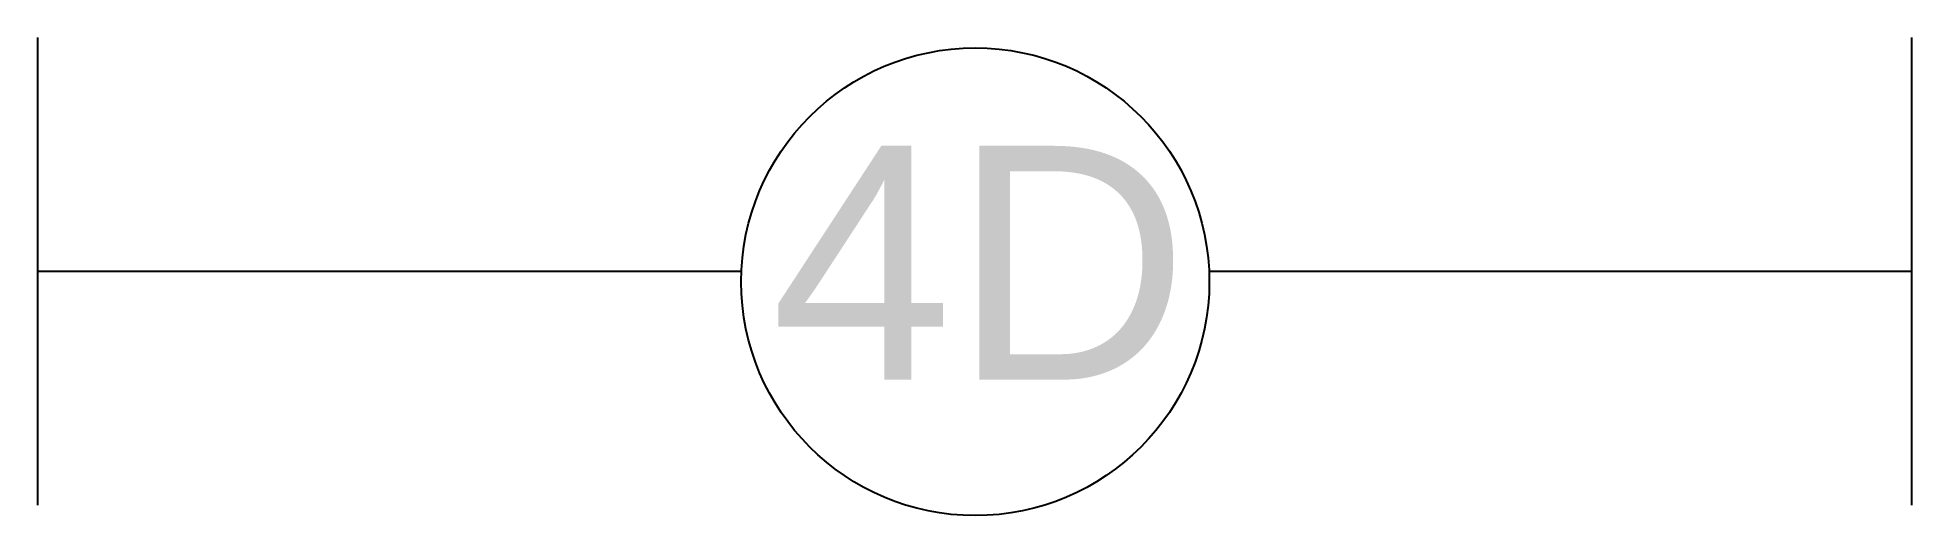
# Model space of a CAD drawing. Header units: millimetres. Extents: x 3967 to 5168, y 4266 to 4573.
import ezdxf

# ---------------------------------------------------------------- set-up
doc = ezdxf.new("R2010")
doc.units = ezdxf.units.MM
doc.layers.add('lights', color=1, linetype='Continuous')
doc.styles.get("Standard").update_dxf_attribs({"font": 'arial.ttf'})

# ---------------------------------------------------------------- blocks, each defined once
blk = doc.blocks.new('4security')
at = {"layer": 'lights'}
for p, q in [((-601.1, 156.7), (-601.1, -143.3)), ((600, 156.7), (600, -143.3)), ((-601.1, 6.7), (-149.8, 6.7)), ((149.8, 6.7), (600, 6.7))]:
    blk.add_line(p, q, dxfattribs=at)
blk.add_circle((0, 0), 150, dxfattribs=at)
at = {"layer": 'lights', "insert": (-131, 87.2), "char_height": 150, "attachment_point": 1}
blk.add_mtext_dynamic_manual_height_columns('4D', width=150, gutter_width=12.5, heights=[0], dxfattribs=at)

msp = doc.modelspace()

# ---------------------------------------------------------------- block references
at = {"layer": 'lights'}
msp.add_blockref('4security', (4568.4, 4416.2), dxfattribs=at)

doc.saveas('drawing.dxf')
